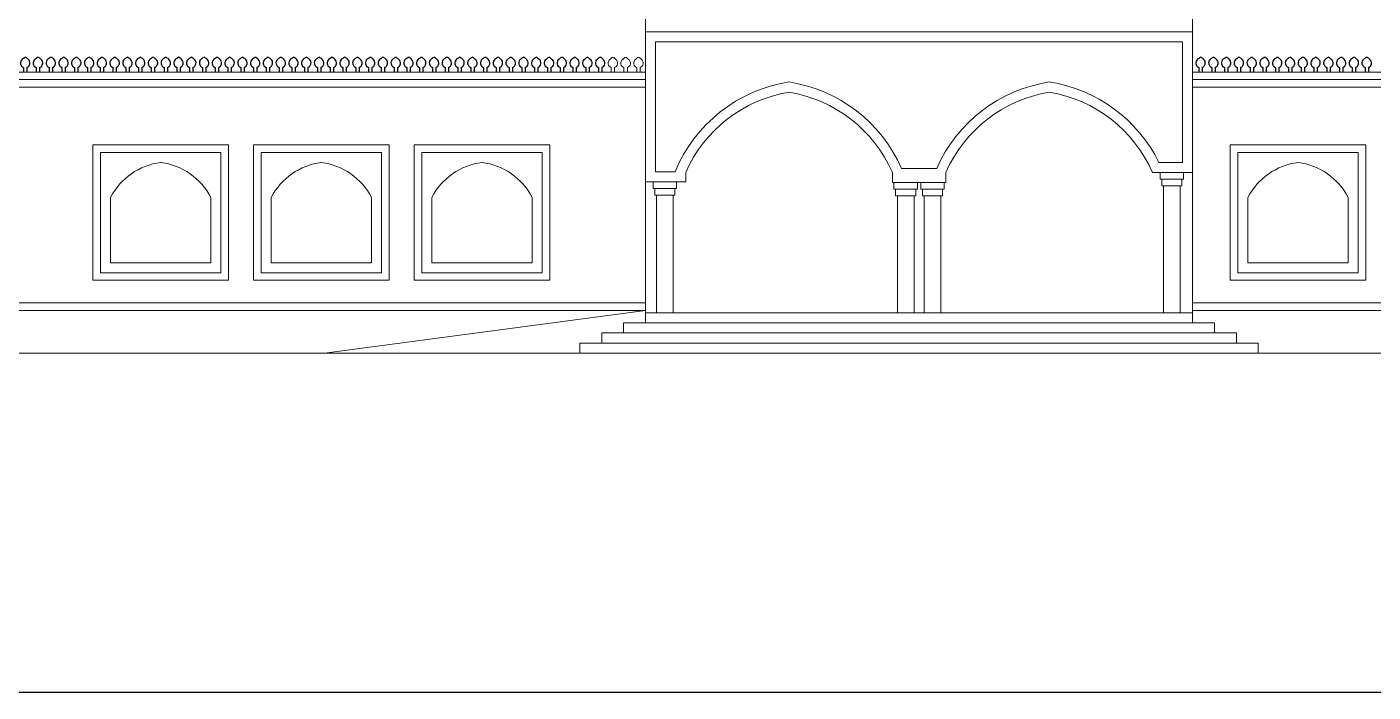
# Model space of a CAD drawing. Header units: inches. Extents: x -6210 to 141093, y -2740 to 21225.
# Drawn here: x 83206 to 84011, y -527 to -129 of the extents above; entities that cross this region are included whole.
import ezdxf

# ---------------------------------------------------------------- set-up
doc = ezdxf.new("R2010")
doc.units = ezdxf.units.IN
doc.header["$LTSCALE"] = 100
doc.header["$MEASUREMENT"] = 0
doc.layers.add('car area', color=53, linetype='Continuous')
doc.layers.add('pattern', color=24, linetype='Continuous')

# ---------------------------------------------------------------- blocks, each defined once
blk = doc.blocks.new('A$C7441049B')
at = {"layer": 'pattern', "color": 6, "linetype": 'ByBlock', "lineweight": 25, "ltscale": 0.07}
for p, q in [((6.14, 2.75, -0.01), (6.14, 0)), ((8.14, 2.75, -0.01), (8.14, 0)), ((13.77, 2.75, -0.01), (13.77, 0, 0)), ((15.77, 2.75, -0.01), (15.77, 0, 0)), ((21.41, 2.75, -0.01), (21.41, 0, 0)), ((23.41, 2.75, -0.01), (23.41, 0, 0)), ((29.05, 2.75, -0.01), (29.05, 0)), ((31.05, 2.75, -0.01), (31.05, 0)), ((36.69, 2.75, -0.01), (36.69, 0, 0)), ((38.69, 2.75, -0.01), (38.69, 0, 0)), ((44.32, 2.75, -0.01), (44.32, 0)), ((46.32, 2.75, -0.01), (46.32, 0)), ((51.96, 2.75, -0.01), (51.96, 0)), ((53.96, 2.75, -0.01), (53.96, 0))]:
    blk.add_line(p, q, dxfattribs=at)
for centre, start, end in [((7.14, 5.41, -0.01), 128.29859, 249.41182), ((7.14, 5.41, -0.01), 290.58816, 51.70141), ((14.77, 5.41, -0.01), 128.29859, 249.41183), ((14.77, 5.41, -0.01), 290.58817, 51.70141), ((22.41, 5.41, -0.01), 128.29859, 249.41183), ((22.41, 5.41, -0.01), 290.58817, 51.70141), ((30.05, 5.41, -0.01), 128.29859, 249.41183), ((30.05, 5.41, -0.01), 290.58817, 51.70141), ((37.69, 5.41, -0.01), 128.29859, 249.41183), ((37.69, 5.41, -0.01), 290.58817, 51.70141), ((45.32, 5.41, -0.01), 128.29859, 249.41183), ((45.32, 5.41, -0.01), 290.58817, 51.70141), ((52.96, 5.41, -0.01), 128.29859, 249.41183), ((52.96, 5.41, -0.01), 290.58817, 51.70141)]:
    blk.add_arc(centre, 2.84, start, end, dxfattribs=at)
at = {"layer": 'pattern', "color": 6, "linetype": 'ByBlock', "lineweight": 25, "ltscale": 0.07, "extrusion": (0, 0, -1)}
for centre in [(10.06, 3.36, -0.01), (17.7, 3.36, -0.01), (25.34, 3.36, -0.01), (32.97, 3.36, -0.01), (40.61, 3.36, -0.01), (48.25, 3.36, -0.01), (55.89, 3.36, -0.01)]:
    blk.add_ellipse(centre, major_axis=(5.41, 3.32), ratio=1, start_param=4.432426, end_param=4.784303, dxfattribs=at)
at = {"layer": 'pattern', "color": 6, "linetype": 'ByBlock', "lineweight": 25, "ltscale": 0.07}
for centre in [(4.21, 3.36, -0.01), (11.85, 3.36, -0.01), (19.49, 3.36, -0.01), (27.13, 3.36, -0.01), (34.76, 3.36, -0.01), (42.4, 3.36, -0.01), (50.04, 3.36, -0.01)]:
    blk.add_ellipse(centre, major_axis=(-5.41, 3.32), ratio=1, start_param=4.432426, end_param=4.784303, dxfattribs=at)

msp = doc.modelspace()

# ---------------------------------------------------------------- linework, layer by layer
msp.add_lwpolyline([(82657.24185, -526.65368), (84915.8931, -526.65368), (84915.8931, 1167.33476), (82657.24185, 1167.33476)], close=True)
at = {"layer": 'car area', "linetype": 'Continuous', "lineweight": 0}
for p, q in [((83576.07449, -155.92484), (83576.07449, -107.92484)), ((83903.07449, -131.92484), (83903.07449, -107.92484)), ((83576.07449, -299.92484), (83576.07449, -131.92484)), ((83576.07449, -131.92484), (83903.07449, -131.92484)), ((83903.07449, -299.92484), (83903.07449, -131.92484)), ((83582.07449, -215.62898), (83582.07449, -137.92484)), ((83582.07449, -137.92484), (83897.07449, -137.92484)), ((83582.07449, -155.92484), (83582.07449, -137.92484)), ((83897.07449, -209.92484), (83897.07449, -137.92484)), ((83072.70638, -155.92484), (83576.07449, -155.92484)), ((83072.70638, -160.42484), (83576.07449, -160.42484)), ((83555.56622, -153.20775, -0.02628), (83555.56622, -155.95336, -0.01401)), ((83557.56622, -153.20775, -0.02628), (83557.56622, -155.95336, -0.01401)), ((83563.20372, -153.20775, -0.02628), (83563.20372, -155.95336, -0.01401)), ((83565.20372, -153.20775, -0.02628), (83565.20372, -155.95336, -0.01401)), ((83570.84122, -153.20774, -0.02628), (83570.84122, -155.95335, -0.01401)), ((83572.84122, -153.20774, -0.02628), (83572.84122, -155.95335, -0.01401)), ((83903.07449, -155.92484), (84371.70638, -155.92484)), ((83903.07449, -160.42484), (84371.70638, -160.42484)), ((83072.70638, -164.92484), (83576.07449, -164.92484)), ((83903.07449, -164.92484), (84371.70638, -164.92484)), ((83245.83826, -199.42484), (83326.83826, -199.42484)), ((83245.83826, -280.42484), (83245.83826, -199.42484)), ((83326.83826, -280.42484), (83326.83826, -199.42484)), ((83341.83826, -199.42484), (83422.83826, -199.42484)), ((83341.83826, -280.42484), (83341.83826, -199.42484)), ((83422.83826, -280.42484), (83422.83826, -199.42484)), ((83437.83826, -199.42484), (83518.83826, -199.42484)), ((83437.83826, -280.42484), (83437.83826, -199.42484)), ((83518.83826, -280.42484), (83518.83826, -199.42484)), ((83925.57449, -199.42484), (84006.57449, -199.42484)), ((83925.57449, -280.42484), (83925.57449, -199.42484)), ((84006.57449, -280.42484), (84006.57449, -199.42484)), ((83322.33826, -203.92484), (83250.33826, -203.92484)), ((83250.33826, -275.92484), (83250.33826, -203.92484)), ((83250.33826, -203.92484), (83322.33826, -203.92484)), ((83322.33826, -275.92484), (83322.33826, -203.92484)), ((83418.33826, -203.92484), (83346.33826, -203.92484)), ((83346.33826, -275.92484), (83346.33826, -203.92484)), ((83346.33826, -203.92484), (83418.33826, -203.92484)), ((83418.33826, -275.92484), (83418.33826, -203.92484)), ((83514.33826, -203.92484), (83442.33826, -203.92484)), ((83442.33826, -275.92484), (83442.33826, -203.92484)), ((83442.33826, -203.92484), (83514.33826, -203.92484)), ((83514.33826, -275.92484), (83514.33826, -203.92484)), ((83930.07449, -203.92484), (84002.07449, -203.92484)), ((83930.07449, -275.92484), (83930.07449, -203.92484)), ((84002.07449, -275.92484), (84002.07449, -203.92484)), ((83593.71614, -215.62898), (83582.07449, -215.62898)), ((83600.10757, -221.62898), (83600.10757, -215.92484)), ((83723.60016, -221.92484), (83723.60016, -215.92484)), ((83729.09271, -213.50992), (83750.1076, -213.50992)), ((83755.60016, -221.92484), (83755.60016, -215.92484)), ((83879.09274, -215.92484), (83903.07449, -215.92484)), ((83882.91212, -209.92484), (83897.07449, -209.92484)), ((83883.62796, -219.92484), (83883.62796, -215.92484)), ((83897.62796, -219.92484), (83897.62796, -215.92484)), ((83600.10757, -221.62898), (83576.07449, -221.62898)), ((83580.63538, -225.62898), (83580.63538, -221.62898)), ((83594.63538, -225.62898), (83594.63538, -221.62898)), ((83723.60016, -221.92484), (83755.60016, -221.92484)), ((83724.57336, -225.92484), (83724.57336, -221.92484)), ((83738.57336, -225.92484), (83738.57336, -221.92484)), ((83740.5733, -225.92484), (83740.5733, -221.92484)), ((83754.5733, -225.92484), (83754.5733, -221.92484)), ((83897.62796, -219.92484), (83883.62796, -219.92484)), ((83884.62796, -223.92484), (83884.62796, -219.92484)), ((83896.62796, -223.92484), (83884.62796, -223.92484)), ((83885.59274, -299.92484), (83885.59274, -223.92484)), ((83895.59274, -299.92484), (83895.59274, -223.92484)), ((83896.62796, -223.92484), (83896.62796, -219.92484)), ((83256.33826, -269.92484), (83256.33826, -230.92484)), ((83316.33826, -269.92484), (83316.33826, -230.92484)), ((83352.33826, -269.92484), (83352.33826, -230.92484)), ((83412.33826, -269.92484), (83412.33826, -230.92484)), ((83448.33826, -269.92484), (83448.33826, -230.92484)), ((83508.33826, -269.92484), (83508.33826, -230.92484)), ((83594.63538, -225.62898), (83580.63538, -225.62898)), ((83581.63538, -229.62898), (83581.63538, -225.62898)), ((83593.63538, -229.62898), (83581.63538, -229.62898)), ((83582.63538, -299.92484), (83582.63538, -229.62898)), ((83592.63538, -299.92484), (83592.63538, -229.62898)), ((83593.63538, -229.62898), (83593.63538, -225.62898)), ((83600.10757, -225.62898), (83600.0746, -225.62898)), ((83600.10757, -229.62898), (83600.0746, -229.62898)), ((83724.57336, -225.92484), (83738.57336, -225.92484)), ((83725.57336, -229.92484), (83725.57336, -225.92484)), ((83725.57336, -229.92484), (83737.57336, -229.92484)), ((83726.57336, -299.92484), (83726.57336, -229.92484)), ((83736.57336, -299.92484), (83736.57336, -229.92484)), ((83737.57336, -229.92484), (83737.57336, -225.92484)), ((83740.5733, -225.92484), (83754.5733, -225.92484)), ((83741.5733, -229.92484), (83741.5733, -225.92484)), ((83741.5733, -229.92484), (83753.5733, -229.92484)), ((83742.5733, -299.92484), (83742.5733, -229.92484)), ((83752.5733, -299.92484), (83752.5733, -229.92484)), ((83753.5733, -229.92484), (83753.5733, -225.92484)), ((83936.07449, -269.92484), (83936.07449, -230.92484)), ((83996.07449, -269.92484), (83996.07449, -230.92484)), ((83256.33826, -269.92484), (83316.33826, -269.92484)), ((83352.33826, -269.92484), (83412.33826, -269.92484)), ((83448.33826, -269.92484), (83508.33826, -269.92484)), ((83936.07449, -269.92484), (83996.07449, -269.92484)), ((83245.83826, -280.42484), (83326.83826, -280.42484)), ((83322.33826, -275.92484), (83250.33826, -275.92484)), ((83250.33826, -275.92484), (83322.33826, -275.92484)), ((83341.83826, -280.42484), (83422.83826, -280.42484)), ((83418.33826, -275.92484), (83346.33826, -275.92484)), ((83346.33826, -275.92484), (83418.33826, -275.92484)), ((83437.83826, -280.42484), (83518.83826, -280.42484)), ((83514.33826, -275.92484), (83442.33826, -275.92484)), ((83442.33826, -275.92484), (83514.33826, -275.92484)), ((83925.57449, -280.42484), (84006.57449, -280.42484)), ((83930.07449, -275.92484), (84002.07449, -275.92484)), ((82999.20638, -293.92484), (83576.07449, -293.92484)), ((83903.07449, -293.92484), (84551.70638, -293.92484)), ((82999.20638, -298.42484), (83576.07449, -298.42484)), ((83384.25455, -323.92484), (83576.07449, -298.42484)), ((83576.07449, -299.92484), (83576.07449, -305.92484)), ((83576.07449, -299.92484), (83903.07449, -299.92484)), ((83903.07449, -298.42484), (84551.70638, -298.42484)), ((83903.07449, -299.92484), (83903.07449, -305.92484)), ((83549.91449, -311.92484), (83549.91449, -317.92484)), ((83549.91449, -311.92484), (83929.23449, -311.92484)), ((83562.99449, -305.92484), (83562.99449, -311.92484)), ((83562.99449, -305.92484), (83916.15449, -305.92484)), ((83916.15449, -305.92484), (83916.15449, -311.92484)), ((83929.23449, -311.92484), (83929.23449, -317.92484)), ((83536.83449, -317.92484), (83536.83449, -323.92484)), ((83536.83449, -317.92484), (83942.31449, -317.92484)), ((83942.31449, -317.92484), (83942.31449, -323.92484)), ((82705.20638, -323.92484), (84888.84481, -323.92484))]:
    msp.add_line(p, q, dxfattribs=at)
for centre, radius, start, end in [((83556.56622, -150.54562, -0.02709), 2.84375, 128.29858881, 249.41181849), ((83556.56622, -150.54562, -0.02709), 2.84375, 290.58816078, 51.70141378), ((83564.20372, -150.54562, -0.02547), 2.84375, 128.29858572, 249.41182831), ((83564.20372, -150.54562, -0.02547), 2.84375, 290.58816602, 51.70141428), ((83571.84122, -150.54561, -0.02547), 2.84375, 128.29858572, 249.41182831), ((83571.84122, -150.54561, -0.02547), 2.84375, 290.58816602, 51.70141428), ((83675.35715, -249.00985), 88.20169, 98.80636372, 157.76163536), ((83675.35715, -249.00985), 82.20169, 99.45484312, 156.26633275), ((83648.35058, -249.00985), 88.20169, 23.73366725, 81.19363628), ((83648.35058, -249.00985), 82.20169, 23.73366725, 80.54515688), ((83830.84974, -249.00985), 88.20169, 98.80636372, 156.26633275), ((83830.84974, -249.00985), 82.20169, 99.45484312, 156.26633275), ((83803.84316, -249.00985), 88.20169, 26.30389955, 81.19363628), ((83803.84316, -249.00985), 82.20169, 23.73366725, 80.54515688), ((83291.52399, -249.26159), 39.67709, 97.50993976, 152.47410064), ((83281.15254, -249.26159), 39.67709, 27.52589936, 82.49006024), ((83387.52399, -249.26159), 39.67709, 97.50993976, 152.47410064), ((83377.15254, -249.26159), 39.67709, 27.52589936, 82.49006024), ((83483.52399, -249.26159), 39.67709, 97.50993976, 152.47410064), ((83473.15254, -249.26159), 39.67709, 27.52589936, 82.49006024), ((83971.26021, -249.26159), 39.67709, 97.50993976, 152.47410064), ((83960.88877, -249.26159), 39.67709, 27.52589936, 82.49006024)]:
    msp.add_arc(centre, radius, start, end, dxfattribs=at)
at = {"layer": 'car area', "linetype": 'Continuous', "lineweight": 0, "extrusion": (0, 0, -1)}
for centre in [(83559.49007, -152.59764, -0.02547), (83567.12757, -152.59764, -0.02547), (83574.76507, -152.59763, -0.02547)]:
    msp.add_ellipse(centre, major_axis=(5.41224, 3.32132), ratio=1, start_param=4.432426205, end_param=4.784303343, dxfattribs=at)
at = {"layer": 'car area', "linetype": 'Continuous', "lineweight": 0}
for centre in [(83553.64236, -152.59764, -0.02547), (83561.27986, -152.59764, -0.02547), (83568.91736, -152.59763, -0.02547)]:
    msp.add_ellipse(centre, major_axis=(-5.41224, 3.32132), ratio=1, start_param=4.432426205, end_param=4.784303343, dxfattribs=at)

# ---------------------------------------------------------------- block references
for p in [(83175.27873, -155.93115, -0.02537), (83228.72873, -155.93429, -0.02375), (83282.17873, -155.93744, -0.02213), (83335.62873, -155.94059, -0.02051), (83389.07873, -155.94374, -0.01888), (83442.52872, -155.94689, -0.01726), (83495.97872, -155.95004, -0.01564), (83900.68435, -155.92485, -0.02862), (83954.13435, -155.928, -0.027)]:
    msp.add_blockref('A$C7441049B', p, dxfattribs=at)

doc.saveas('drawing.dxf')
